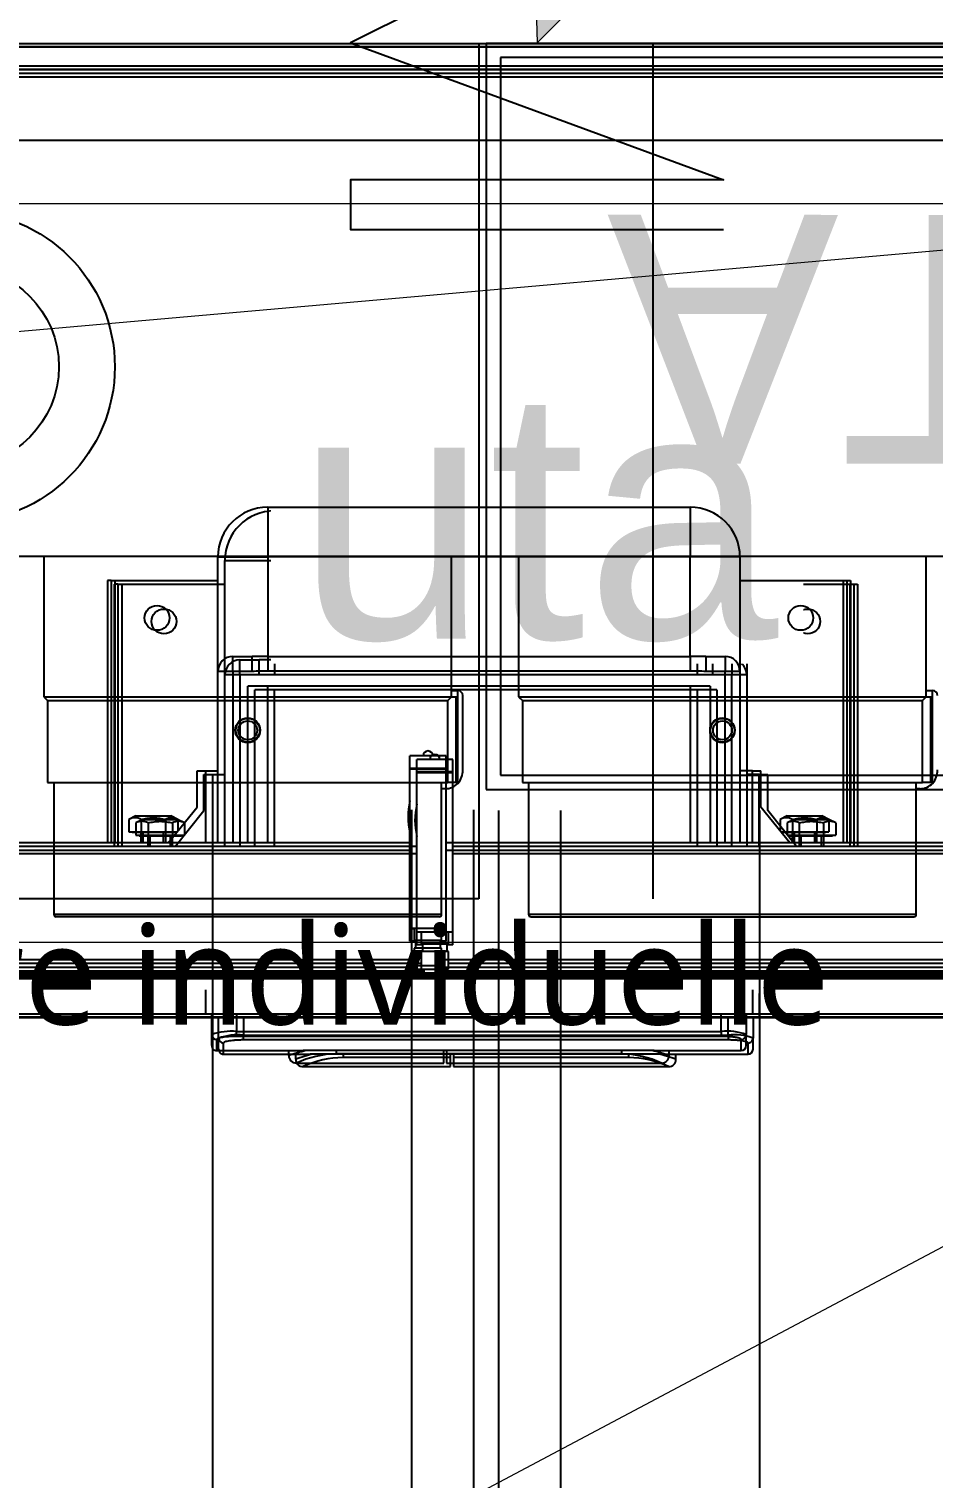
# Model space of a CAD drawing. Header units: millimetres. Extents: x 522027 to 600964, y -380282 to -298602.
# Drawn here: x 573773 to 574137, y -345116 to -344533 of the extents above; entities that cross this region are included whole.
import ezdxf

# ---------------------------------------------------------------- set-up
doc = ezdxf.new("R2010")
doc.units = ezdxf.units.MM
for name, color, linetype in [('3-BAT C-Niveau -2', 7, 'Continuous'), ('prlm-CHAUFF', 4, 'Continuous'), ('prlm-MOD', 64, 'Continuous')]:
    doc.layers.add(name, color=color, linetype=linetype)
doc.layers.add('faux plafond', color=9, linetype='Continuous', lineweight=15)
doc.layers.add('prlm-ELEC-CFO', color=1, linetype='Continuous', lineweight=25)
doc.styles.add('Arial', font='arial.ttf')
doc.styles.add('prlm-chauff', font='trebucbi.ttf', dxfattribs={"height": 18})
doc.styles.get("Standard").update_dxf_attribs({"font": 'arial.ttf'})

# ---------------------------------------------------------------- blocks, each defined once
blk = doc.blocks.new('Groupe-15-1')
at = {"color": 7, "linetype": 'Continuous', "lineweight": 5}
blk.add_line((15884.991, -46589.881), (15797.059, -46606.533), dxfattribs=at)
at = {"color": 7, "linetype": 'Continuous', "lineweight": 25}
blk.add_line((15884.991, -46589.881), (15797.059, -46606.533), dxfattribs=at)
at = {"color": 7, "linetype": 'Continuous', "lineweight": 13, "flags": 128}
for points in [[(15807.473, -46634.659), (15803.142, -46611.792), (15881.25, -46597), (15811.496, -46616.67)], [(15804.314, -46644.852), (15803.756, -46641.905), (15891.689, -46625.252), (15892.248, -46628.2)]]:
    blk.add_lwpolyline(points, close=True, dxfattribs=at)
blk = doc.blocks.new('C 90.MTI900_Alu_390')
at = {"layer": 'prlm-MOD', "color": 1, "linetype": 'Continuous'}
for p, q in [((-4.225, 0), (4.225, 0)), ((-4.105, -0.105), (4.105, -0.105)), ((-3.96, -0.09), (3.96, -0.09)), ((-4.1, -0.12), (4.1, -0.12)), ((-0.85, -1.865), (0.85, -1.865)), ((-0.85, -1.865), (-0.85, -2.065)), ((0.85, -1.865), (0.85, -2.065)), ((-1.05, -2.525), (-1.05, -2.065)), ((-1.05, -2.065), (-0.85, -2.065)), ((0.85, -2.065), (-0.85, -2.065)), ((-0.85, -2.065), (-0.85, -2.465)), ((0.85, -2.465), (0.85, -2.065)), ((1.05, -2.065), (0.85, -2.065)), ((1.05, -2.065), (1.05, -2.525)), ((-1.495, -2.16), (-1.495, -3.215)), ((-1.48, -2.16), (-1.495, -2.16)), ((-1.48, -2.16), (-1.48, -3.215)), ((-1.48, -2.16), (-1.465, -2.16)), ((-1.465, -2.16), (-1.05, -2.16)), ((-1.465, -2.16), (-1.465, -3.215)), ((1.05, -2.16), (1.465, -2.16)), ((1.465, -2.16), (1.48, -2.16)), ((1.465, -2.16), (1.465, -3.215)), ((1.48, -2.16), (1.48, -3.215)), ((1.48, -2.16), (1.495, -2.16)), ((1.495, -2.16), (1.495, -3.215)), ((-0.99, -2.465), (-0.9124, -2.465)), ((-0.99, -2.525), (-0.99, -2.465)), ((-0.85, -2.465), (-0.9124, -2.465)), ((-0.9124, -2.525), (-0.9124, -2.465)), ((-0.85, -2.465), (0.85, -2.465)), ((-0.85, -2.465), (-0.85, -2.5242)), ((0.9124, -2.465), (0.85, -2.465)), ((0.85, -2.465), (0.85, -2.5242)), ((0.9124, -2.465), (0.99, -2.465)), ((0.9124, -2.465), (0.9124, -2.525)), ((0.99, -2.465), (0.99, -2.525)), ((-1.05, -3.215), (-1.05, -2.525)), ((-0.99, -2.525), (-1.05, -2.525)), ((-0.99, -2.525), (-0.99, -3.215)), ((-0.9124, -2.525), (-0.99, -2.525)), ((0.85, -2.5242), (-0.85, -2.5242)), ((0.99, -2.525), (0.9124, -2.525)), ((0.99, -3.215), (0.99, -2.525)), ((1.05, -2.525), (0.99, -2.525)), ((1.05, -2.525), (1.05, -3.215)), ((0.93, -2.585), (-0.93, -2.585)), ((-0.93, -3.215), (-0.93, -2.585)), ((-0.85, -3.215), (-0.85, -2.585)), ((0.85, -2.585), (0.85, -3.215)), ((0.93, -2.585), (0.93, -3.215)), ((-0.2775, -2.915), (-0.2775, -2.865)), ((-0.1325, -2.865), (-0.2775, -2.865)), ((-0.1325, -2.915), (-0.2775, -2.915)), ((-0.2775, -2.9175), (-0.2775, -2.915)), ((-0.1325, -2.915), (-0.1325, -2.865)), ((-0.1325, -2.9175), (-0.1325, -2.915)), ((-1.1342, -2.925), (-1.1, -2.925)), ((-1.1342, -3.0705), (-1.1342, -2.925)), ((-1.1, -2.925), (-1.1, -3.215)), ((-1.1, -2.925), (-1.05, -2.925)), ((-0.2775, -2.9175), (-0.1325, -2.9175)), ((-0.2775, -3.5575), (-0.2775, -2.9175)), ((-0.1325, -3.5575), (-0.1325, -2.9175)), ((1.1, -2.925), (1.05, -2.925)), ((1.1, -3.215), (1.1, -2.925)), ((1.1, -2.925), (1.1342, -2.925)), ((1.1342, -3.0705), (1.1342, -2.925)), ((-1.2504, -3.215), (-1.1342, -3.0705)), ((1.2504, -3.215), (1.1342, -3.0705)), ((-1.38, -3.106), (-1.4081, -3.1204)), ((-1.4081, -3.1204), (-1.4081, -3.17)), ((-1.38, -3.106), (-1.24, -3.106)), ((-1.3591, -3.1204), (-1.3591, -3.17)), ((-1.2609, -3.1204), (-1.2609, -3.17)), ((-1.2119, -3.1204), (-1.24, -3.106)), ((-1.2119, -3.1204), (-1.2119, -3.1671)), ((1.24, -3.106), (1.2119, -3.1204)), ((1.2119, -3.1204), (1.2119, -3.1671)), ((1.24, -3.106), (1.38, -3.106)), ((1.2609, -3.1204), (1.2609, -3.17)), ((1.3591, -3.1204), (1.3591, -3.17)), ((1.4081, -3.1204), (1.38, -3.106)), ((1.4081, -3.1204), (1.4081, -3.17)), ((-1.4081, -3.17), (-1.3836, -3.17)), ((-1.395, -3.17), (-1.395, -3.172)), ((-1.395, -3.172), (-1.225, -3.172)), ((-1.3836, -3.17), (-1.3591, -3.17)), ((-1.36, -3.172), (-1.36, -3.215)), ((-1.3591, -3.17), (-1.31, -3.17)), ((-1.3508, -3.215), (-1.3508, -3.172)), ((-1.31, -3.17), (-1.2609, -3.17)), ((-1.2692, -3.215), (-1.2692, -3.172)), ((-1.2609, -3.17), (-1.2364, -3.17)), ((-1.26, -3.215), (-1.26, -3.172)), ((-1.2364, -3.17), (-1.2142, -3.17)), ((-1.225, -3.172), (-1.225, -3.17)), ((1.2142, -3.17), (1.2364, -3.17)), ((1.225, -3.17), (1.225, -3.172)), ((1.225, -3.172), (1.395, -3.172)), ((1.2364, -3.17), (1.2609, -3.17)), ((1.26, -3.172), (1.26, -3.215)), ((1.2609, -3.17), (1.31, -3.17)), ((1.2692, -3.215), (1.2692, -3.172)), ((1.31, -3.17), (1.3591, -3.17)), ((1.3508, -3.215), (1.3508, -3.172)), ((1.3591, -3.17), (1.3836, -3.17)), ((1.36, -3.215), (1.36, -3.172)), ((1.3836, -3.17), (1.4081, -3.17)), ((1.395, -3.172), (1.395, -3.17)), ((-0.2775, -3.215), (-4.0287, -3.215)), ((-0.2775, -3.245), (-4.0274, -3.245)), ((4.0287, -3.215), (-0.1325, -3.215)), ((4.0274, -3.245), (-0.1325, -3.245)), ((-0.2775, -3.5575), (-0.1325, -3.5575)), ((-0.2775, -3.56), (-0.2775, -3.5575)), ((-0.2775, -3.61), (-0.2775, -3.56)), ((-0.26, -3.56), (-0.2775, -3.56)), ((-0.255, -3.61), (-0.2775, -3.61)), ((-0.26, -3.5575), (-0.26, -3.6075)), ((-0.15, -3.6075), (-0.26, -3.6075)), ((-0.255, -3.6075), (-0.255, -3.6375)), ((-0.155, -3.6375), (-0.155, -3.6075)), ((-0.1325, -3.61), (-0.155, -3.61)), ((-0.15, -3.6075), (-0.15, -3.5575)), ((-0.1325, -3.56), (-0.15, -3.56)), ((-0.1325, -3.56), (-0.1325, -3.5575)), ((-0.1325, -3.61), (-0.1325, -3.56)), ((-0.15, -3.6375), (-0.26, -3.6375)), ((-0.26, -3.6375), (-0.26, -3.7075)), ((-0.15, -3.7075), (-0.15, -3.6375)), ((-0.26, -3.685), (-3.6034, -3.685)), ((-3.5974, -3.715), (-0.25, -3.715)), ((-0.26, -3.7075), (-0.15, -3.7075)), ((-0.25, -3.7075), (-0.25, -3.7225)), ((-0.25, -3.7225), (-0.16, -3.7225)), ((-0.16, -3.7225), (-0.16, -3.7075)), ((-0.16, -3.715), (3.5984, -3.715)), ((3.6044, -3.685), (-0.15, -3.685)), ((-4.375, -3.737), (4.375, -3.737)), ((4.375, -3.747), (-4.375, -3.747)), ((-3.175, -3.735), (-0.2433, -3.735)), ((-0.1667, -3.735), (3.175, -3.735)), ((-4.375, -3.902), (4.375, -3.902)), ((-1.075, -3.9853), (-1.075, -3.902)), ((-0.975, -3.902), (-0.975, -3.973)), ((0.975, -3.973), (0.975, -3.902)), ((1.075, -3.902), (1.075, -3.9853)), ((-1.075, -4.03), (-1.075, -3.9853)), ((-1.055, -4.05), (-1.055, -4.0051)), ((-0.975, -3.973), (0.975, -3.973)), ((-0.975, -3.9928), (-0.975, -3.973)), ((0.975, -3.9928), (-0.975, -3.9928)), ((0.975, -3.973), (0.975, -3.9928)), ((1.055, -4.05), (1.055, -4.0051)), ((1.075, -4.03), (1.075, -3.9853)), ((-1.055, -4.05), (-0.706, -4.05)), ((-0.765, -4.07), (-0.765, -4.05)), ((0.576, -4.0497), (-0.576, -4.0497)), ((-0.574, -4.0497), (-0.574, -4.0634)), ((-0.1416, -4.0634), (-0.574, -4.0634)), ((-0.1416, -4.0634), (-0.1416, -4.0497)), ((-0.1416, -4.1), (-0.1416, -4.0634)), ((-0.1307, -4.0497), (-0.1307, -4.0634)), ((0.574, -4.0634), (-0.1307, -4.0634)), ((-0.1307, -4.0634), (-0.1307, -4.1)), ((0.574, -4.0497), (0.574, -4.0634)), ((0.7037, -4.05), (1.055, -4.05)), ((0.765, -4.07), (0.765, -4.05)), ((-0.735, -4.1), (-0.735, -4.1)), ((-0.735, -4.1), (-0.1416, -4.1)), ((-0.1307, -4.1), (0.735, -4.1)), ((0.735, -4.1), (0.735, -4.1))]:
    blk.add_line(p, q, dxfattribs=at)
at = {"layer": 'prlm-MOD', "color": 1, "ltscale": 50}
for points in [[(-1.1, -3.8058), (-1.1, -3.902)], [(1.1, -3.8058), (1.1, -3.902)]]:
    blk.add_lwpolyline(points, dxfattribs=at)
at = {"layer": 'prlm-MOD', "color": 1, "linetype": 'Continuous'}
for centre in [(-1.295, -2.31), (1.295, -2.31)]:
    blk.add_circle(centre, 0.05, dxfattribs=at)
for centre, radius, start, end in [((-0.85, -2.065), 0.2, 90, 180), ((0.85, -2.065), 0.2, 0, 90), ((-0.99, -2.525), 0.06, 90, 180), ((0.99, -2.525), 0.06, 0, 90), ((-0.205, -2.865), 0.02, 0, 180), ((0, -3.11), 0.285, 166.82645, 193.17355), ((-1.3836, -3.1624), 0.0487, 59.74223, 120.25777), ((-1.2364, -3.1624), 0.0487, 59.74223, 120.25777), ((1.2364, -3.1624), 0.0487, 59.74223, 120.25777), ((1.3836, -3.1624), 0.0487, 59.74223, 120.25777), ((-0.235, -3.7225), 0.015, 180, 255.16489), ((-0.175, -3.7225), 0.015, 284.83511, 0), ((-0.9965, -4.212), 0.2399, 84.86995, 109.10907), ((0.9987, -4.1937), 0.2219, 69.89148, 96.1295), ((-1.055, -4.03), 0.02, 180, 270), ((-0.5689, -4.6164), 0.5805, 102.58374, 109.74123), ((-0.735, -4.07), 0.03, 180, 270), ((-0.5689, -4.4578), 0.3944, 90.7355, 114.8981), ((0.5685, -4.4598), 0.3964, 65.16337, 89.20304), ((0.5693, -4.6145), 0.5786, 70.22595, 77.40425), ((0.735, -4.07), 0.03, 270, 0), ((1.055, -4.03), 0.02, 270, 0)]:
    blk.add_arc(centre, radius, start, end, dxfattribs=at)
for centre, major_axis, start_param, end_param in [((-1.055, -3.9853), (0.02, 0), 3.141593, 4.712389), ((1.055, -3.9853), (-0.02, 0), 1.570796, 3.141593)]:
    blk.add_ellipse(centre, major_axis=major_axis, ratio=0.989815, start_param=start_param, end_param=end_param, dxfattribs=at)
for points, knots in [([(-0.85, -2.5242), (-0.8604, -2.5242), (-0.8708, -2.5243), (-0.8916, -2.5247), (-0.902, -2.525), (-0.9124, -2.525)], [0, 0, 0, 0, 0.5, 0.5, 1, 1, 1, 1]), ([(0.9124, -2.525), (0.902, -2.525), (0.8916, -2.5247), (0.8708, -2.5243), (0.8604, -2.5242), (0.85, -2.5242)], [0, 0, 0, 0, 0.5, 0.5, 1, 1, 1, 1]), ([(-1.3591, -3.1204), (-1.3511, -3.1183), (-1.343, -3.1166), (-1.3306, -3.1149), (-1.3265, -3.1144), (-1.3182, -3.1138), (-1.3141, -3.1137), (-1.3017, -3.1137), (-1.2935, -3.1143), (-1.2772, -3.1166), (-1.269, -3.1183), (-1.2609, -3.1204)], [0, 0, 0, 0, 0.25, 0.25, 0.375, 0.375, 0.5, 0.5, 0.75, 0.75, 1, 1, 1, 1]), ([(1.2609, -3.1204), (1.269, -3.1183), (1.2772, -3.1166), (1.2935, -3.1143), (1.3017, -3.1137), (1.3141, -3.1137), (1.3182, -3.1138), (1.3265, -3.1144), (1.3306, -3.1149), (1.343, -3.1166), (1.3511, -3.1183), (1.3591, -3.1204)], [0, 0, 0, 0, 0.25, 0.25, 0.5, 0.5, 0.625, 0.625, 0.75, 0.75, 1, 1, 1, 1]), ([(-0.975, -3.9928), (-0.9803, -3.9928), (-0.9856, -3.9929), (-0.996, -3.9932), (-1.0011, -3.9934), (-1.0083, -3.9939), (-1.0107, -3.9941), (-1.0153, -3.9945), (-1.0176, -3.9947), (-1.0241, -3.9955), (-1.0281, -3.996), (-1.0355, -3.9972), (-1.0388, -3.9978), (-1.0446, -3.9991), (-1.047, -3.9998), (-1.05, -4.0009), (-1.0509, -4.0013), (-1.0524, -4.0021), (-1.053, -4.0024), (-1.0545, -4.0036), (-1.055, -4.0043), (-1.055, -4.0051)], [0, 0, 0, 0, 0.125, 0.125, 0.25, 0.25, 0.3125, 0.3125, 0.375, 0.375, 0.5, 0.5, 0.625, 0.625, 0.75, 0.75, 0.8125, 0.8125, 0.875, 0.875, 1, 1, 1, 1]), ([(1.055, -4.0051), (1.055, -4.0043), (1.0545, -4.0036), (1.053, -4.0024), (1.0523, -4.002), (1.0508, -4.0013), (1.0491, -4.0006), (1.0469, -3.9998), (1.0444, -3.9991), (1.0431, -3.9988), (1.0387, -3.9978), (1.0354, -3.9971), (1.0299, -3.9963), (1.028, -3.996), (1.0239, -3.9955), (1.0218, -3.9952), (1.0153, -3.9945), (1.0107, -3.9941), (1.0034, -3.9936), (1.0009, -3.9935), (0.9958, -3.9932), (0.9933, -3.9931), (0.9856, -3.9929), (0.9803, -3.9928), (0.975, -3.9928)], [0, 0, 0, 0, 0.125, 0.125, 0.1875, 0.1875, 0.25, 0.3125, 0.3125, 0.375, 0.375, 0.5, 0.5, 0.5625, 0.5625, 0.625, 0.625, 0.75, 0.75, 0.8125, 0.8125, 0.875, 0.875, 1, 1, 1, 1]), ([(-0.576, -4.0497), (-0.5891, -4.0497), (-0.6021, -4.0497), (-0.6211, -4.0498), (-0.6274, -4.0498), (-0.6399, -4.0498), (-0.6461, -4.0498), (-0.6642, -4.0499), (-0.6756, -4.0499), (-0.6918, -4.05), (-0.6971, -4.05), (-0.7038, -4.05), (-0.7053, -4.05), (-0.7068, -4.05)], [0, 0, 0, 0, 0.125, 0.125, 0.1875, 0.1875, 0.25, 0.25, 0.375, 0.375, 0.4375, 0.4375, 0.4568651, 0.4568651, 0.4568651, 0.4568651]), ([(0.7055, -4.05), (0.6995, -4.05), (0.6933, -4.05), (0.6813, -4.05), (0.6756, -4.0499), (0.6642, -4.0499), (0.6524, -4.0499), (0.6402, -4.0498), (0.6278, -4.0498), (0.6214, -4.0498), (0.6021, -4.0497), (0.5891, -4.0497), (0.576, -4.0497)], [0.5494968, 0.5494968, 0.5494968, 0.5494968, 0.625, 0.625, 0.6875, 0.6875, 0.75, 0.8125, 0.8125, 0.875, 0.875, 1, 1, 1, 1])]:
    blk.add_open_spline(points, degree=3, knots=knots, dxfattribs=at)
blk = doc.blocks.new('xi.VCO')
at = {"layer": 'prlm-ELEC-CFO', "lineweight": 5}
blk.add_hatch(color=0, dxfattribs=at).paths.add_polyline_path([(-3, 6), (-0.103, 3.699), (0, 0), (7.5, 7.5)])
at = {"layer": 'prlm-ELEC-CFO', "color": 0, "lineweight": 5, "flags": 128}
blk.add_lwpolyline([(-3, 6), (-0.103, 3.699), (0, 0), (7.5, 7.5)], close=True, dxfattribs=at)
at = {"layer": 'prlm-ELEC-CFO', "color": 0}
blk.add_lwpolyline([(0.955, 4.227), (-7.5, 0), (7.5, -5.5), (-7.5, -5.5), (-7.5, -7.5), (7.5, -7.5)], dxfattribs=at)

msp = doc.modelspace()

# ---------------------------------------------------------------- hatches: boundary and pattern name
at = {"layer": 'faux plafond'}
h = msp.add_hatch(dxfattribs=at)
h.set_pattern_fill('BA 13', color=256, scale=10, angle=-10.7236, style=0, pattern_type=2)
h.set_pattern_definition([(207.93621, (505019.33, 142779.7), (-142.2261, 319.79952), [])])
h.paths.add_polyline_path([(573027.28, -346438.3), (573038.88, -344930.14), (574454.64, -344930.21), (574454.68, -344230.18), (575154.67, -344230.12), (575154.67, -344889.76), (575204.67, -344889.76), (575204.67, -344230.08), (576717.74, -344230.7), (576717.74, -344282.19), (576767.74, -344282.19), (576767.74, -344229.22), (578086.74, -344228.73), (578086.74, -345629.18), (576767.74, -345629.1), (576767.74, -345232.18), (576717.74, -345232.18), (576717.74, -345679.04), (578958.74, -345679.18), (578958.74, -346578.59), (578908.74, -346578.59), (578908.74, -347249.01), (577369.18, -347248.62), (577369.18, -346578.81), (576359.19, -346579.1), (576359.19, -347187.16), (575202.72, -347187.19), (575203.74, -346435.49), (574762.28, -346435.77), (574750.62, -346438.3)])

# ---------------------------------------------------------------- linework, layer by layer
msp.add_line((574454.67, -344540.17), (573509.74, -344540.17))
msp.add_line((574454.67, -344540.17), (573509.74, -344540.17))
at = {"layer": '3-BAT C-Niveau -2', "ltscale": 50.8, "flags": 128}
msp.add_lwpolyline([(577369.18, -346578.81), (576359.19, -346579.1), (576359.19, -347187.16), (575202.72, -347187.19), (575203.74, -346435.49), (574762.28, -346435.77), (574750.62, -346438.3), (573027.28, -346438.3), (573038.88, -344930.14), (574454.64, -344930.21), (574454.68, -344230.18), (575154.67, -344230.12), (575154.67, -344889.76), (575204.67, -344889.76), (575204.67, -344230.08), (576717.74, -344230.7), (576717.74, -344282.19), (576767.74, -344282.19), (576767.74, -344229.22), (578086.74, -344228.73)], dxfattribs=at)
at = {"layer": 'prlm-CHAUFF'}
for p, q in [((573536.17, -344538.75), (573954.17, -344538.74)), ((573847.14, -345747.6), (573847.14, -344846.9)), ((573927.14, -345688.05), (573927.14, -344846.9)), ((573952.14, -345669.45), (573952.14, -344846.9)), ((573962.14, -345497.12), (573962.14, -344847.13)), ((573987.14, -345478.52), (573987.14, -344847.13)), ((574067.14, -345419), (574067.14, -344847.13)), ((573954.17, -344882.74), (573536.17, -344882.75))]:
    msp.add_line(p, q, dxfattribs=at)
at = {"layer": 'prlm-CHAUFF', "ltscale": 50}
for p, q in [((574347.14, -344538.75), (573957.14, -344538.74)), ((574341.43, -344544.46), (573962.85, -344544.45)), ((574362.14, -344577.75), (573552.14, -344577.73)), ((573779.14, -344744.94), (573779.14, -344801.44)), ((574134.14, -344801.44), (574134.14, -344744.94)), ((573943.14, -344798.94), (573945.64, -344798.94)), ((573945.7, -344835.94), (573945.7, -344798.94)), ((574134.14, -344798.94), (574136.64, -344798.94)), ((574136.7, -344835.94), (574136.7, -344798.94)), ((573779.14, -344801.44), (573943.14, -344801.44)), ((573779.14, -344801.44), (573780.64, -344802.94)), ((573780.64, -344802.94), (573941.64, -344802.94)), ((573780.64, -344802.94), (573780.64, -344835.94)), ((573941.64, -344802.94), (573943.14, -344801.44)), ((573941.64, -344835.94), (573941.64, -344802.94)), ((573943.14, -344801.44), (573944.94, -344801.44)), ((573944.94, -344835.94), (573944.94, -344801.44)), ((573944.94, -344801.44), (573945.14, -344801.44)), ((573945.14, -344835.94), (573945.14, -344801.44)), ((573947.64, -344830.9), (573947.64, -344800.94)), ((573970.14, -344801.44), (574134.14, -344801.44)), ((573970.14, -344801.44), (573971.64, -344802.94)), ((573971.64, -344802.94), (574132.64, -344802.94)), ((573971.64, -344802.94), (573971.64, -344835.94)), ((574132.64, -344802.94), (574134.14, -344801.44)), ((574132.64, -344835.94), (574132.64, -344802.94)), ((574134.14, -344801.44), (574135.94, -344801.44)), ((574135.94, -344835.94), (574135.94, -344801.44)), ((574135.94, -344801.44), (574136.14, -344801.44)), ((574136.14, -344835.94), (574136.14, -344801.44)), ((573944.94, -344810.67), (573945.14, -344810.67)), ((574135.94, -344810.67), (574136.14, -344810.67)), ((573945.14, -344811.67), (573944.94, -344811.67)), ((573944.94, -344812.17), (573945.14, -344812.17)), ((573945.14, -344815.67), (573944.94, -344815.67)), ((574136.14, -344811.67), (574135.94, -344811.67)), ((574135.94, -344812.17), (574136.14, -344812.17)), ((574136.14, -344815.67), (574135.94, -344815.67)), ((573944.94, -344819.44), (573945.14, -344819.44)), ((574135.94, -344819.44), (574136.14, -344819.44)), ((573945.14, -344822.94), (573944.94, -344822.94)), ((574136.14, -344822.94), (574135.94, -344822.94)), ((573962.85, -344833.03), (574341.43, -344833.03)), ((573780.64, -344835.94), (573941.64, -344835.94)), ((573783.14, -344835.94), (573783.14, -344888.94)), ((573939.14, -344888.94), (573939.14, -344835.94)), ((573940.64, -344838.44), (573939.14, -344838.44)), ((573945.7, -344835.94), (573941.64, -344835.94)), ((573957.14, -344838.74), (574347.14, -344838.75)), ((573971.64, -344835.94), (574132.64, -344835.94)), ((573974.14, -344835.94), (573974.14, -344888.94)), ((574130.14, -344888.94), (574130.14, -344835.94)), ((574131.64, -344838.44), (574130.14, -344838.44)), ((574136.7, -344835.94), (574132.64, -344835.94)), ((573939.14, -344888.94), (573783.14, -344888.94)), ((573938.14, -344889.94), (573784.14, -344889.94)), ((574130.14, -344888.94), (573974.14, -344888.94)), ((573975.14, -344889.94), (574129.14, -344889.94))]:
    msp.add_line(p, q, dxfattribs=at)
at = {"layer": 'prlm-CHAUFF'}
for radius in [62.5, 40]:
    msp.add_circle((573745.17, -344668.74), radius, dxfattribs=at)
at = {"layer": 'prlm-CHAUFF', "ltscale": 50}
for centre, radius in [((573861.14, -344814.94), 5), ((573861.14, -344814.94), 4.8), ((574052.14, -344814.94), 5), ((574052.14, -344814.94), 4.8), ((573861.14, -344814.94), 3.8), ((574052.14, -344814.94), 3.8)]:
    msp.add_circle(centre, radius, dxfattribs=at)
for centre, radius, start, end in [((573945.64, -344800.94), 2, 88.32314, 89.99923), ((573945.64, -344800.94), 2, 359.99923, 88.32314), ((574136.64, -344800.94), 2, 88.32314, 89.99923), ((574136.64, -344800.94), 2, 359.99923, 88.32314), ((573939.88, -344831.14), 7.76, 318.52402, 1.76675), ((574130.88, -344831.14), 7.76, 318.52402, 1.76675), ((573940.64, -344831.44), 7, 269.99923, 316.27232), ((574131.64, -344831.44), 7, 269.99923, 316.27232), ((573784.14, -344888.94), 1, 179.99923, 269.99923), ((573938.14, -344888.94), 1, 269.99923, 359.99923), ((573975.14, -344888.94), 1, 179.99923, 269.99923), ((574129.14, -344888.94), 1, 269.99923, 359.99923)]:
    msp.add_arc(centre, radius, start, end, dxfattribs=at)
for centre, major_axis, ratio, start_param, end_param in [((573932.64, -344824.77), (12.5, 0), 0.146694, 0, 0.179125), ((573940.64, -344824.77), (4.5, 0), 0.974723, 5.983927, 6.283185), ((573940.64, -344828.33), (4.5, 0), 0.974723, 5.983927, 6.283185), ((574123.64, -344824.78), (12.5, 0), 0.146694, 0, 0.179125), ((574131.64, -344824.78), (4.5, 0), 0.974723, 5.983927, 6.283185), ((574131.64, -344828.33), (4.5, 0), 0.974723, 5.983927, 6.283185)]:
    msp.add_ellipse(centre, major_axis=major_axis, ratio=ratio, start_param=start_param, end_param=end_param, dxfattribs=at)
for points in [[(573944.96, -344832.65), (573944.99, -344832.52), (573945.03, -344832.4), (573945.11, -344831.98), (573945.14, -344831.68), (573945.14, -344831.39)], [(574135.96, -344832.66), (574135.99, -344832.53), (574136.03, -344832.4), (574136.11, -344831.98), (574136.14, -344831.69), (574136.14, -344831.39)]]:
    msp.add_open_spline(points, degree=3, knots=[0.8185803, 0.8185803, 0.8185803, 0.8185803, 0.875, 0.875, 1, 1, 1, 1], dxfattribs=at)
at = {"layer": 'prlm-ELEC-CFO'}
msp.add_spline([(574984.19, -344797.84), (574883.44, -345394.62), (574915.77, -345893.6), (573171.39, -345848.9)], degree=3, dxfattribs=at)
at = {"layer": 'prlm-MOD'}
for p, q in [((573531.67, -344538.74), (574376.67, -344538.75)), ((573558.17, -344547.74), (574350.17, -344547.75)), ((573543.67, -344549.24), (574364.67, -344549.25)), ((573544.17, -344550.74), (574364.17, -344550.75)), ((573849.17, -344791.24), (573849.17, -344745.24)), ((573804.67, -344754.74), (573804.67, -344860.24)), ((573806.17, -344754.74), (573804.67, -344754.74)), ((573806.17, -344754.74), (573806.17, -344860.24)), ((573806.17, -344754.74), (573807.67, -344754.74)), ((573807.67, -344754.74), (573849.17, -344754.74)), ((573807.67, -344754.74), (573807.67, -344860.24)), ((574100.67, -344754.74), (574102.17, -344754.74)), ((574100.67, -344754.74), (574100.67, -344860.24)), ((574102.17, -344754.74), (574102.17, -344860.24)), ((574102.17, -344754.74), (574103.67, -344754.74)), ((574103.67, -344754.74), (574103.67, -344860.24)), ((573855.17, -344785.24), (573862.93, -344785.24)), ((573855.17, -344791.24), (573855.17, -344785.24)), ((573862.93, -344791.24), (573862.93, -344785.24)), ((573849.17, -344860.24), (573849.17, -344791.24)), ((573855.17, -344791.24), (573849.17, -344791.24)), ((573855.17, -344791.24), (573855.17, -344860.24)), ((573862.93, -344791.24), (573855.17, -344791.24)), ((574039.17, -344791.16), (573869.17, -344791.16)), ((574053.17, -344791.24), (574045.42, -344791.24)), ((574053.17, -344860.24), (574053.17, -344791.24)), ((574059.17, -344791.24), (574053.17, -344791.24)), ((574059.17, -344791.24), (574059.17, -344860.24)), ((574047.17, -344797.24), (573861.17, -344797.24)), ((573861.17, -344860.24), (573861.17, -344797.24)), ((573869.17, -344860.24), (573869.17, -344797.24)), ((574039.17, -344797.24), (574039.17, -344860.24)), ((574047.17, -344797.24), (574047.17, -344860.24)), ((573926.42, -344830.24), (573926.42, -344825.24)), ((573940.92, -344825.24), (573926.42, -344825.24)), ((573940.92, -344830.24), (573940.92, -344825.24)), ((573840.75, -344831.24), (573844.17, -344831.24)), ((573840.75, -344845.8), (573840.75, -344831.24)), ((573844.17, -344831.24), (573844.17, -344860.24)), ((573844.17, -344831.24), (573849.17, -344831.24)), ((573940.92, -344830.24), (573926.42, -344830.24)), ((573926.42, -344830.49), (573926.42, -344830.24)), ((573926.42, -344830.49), (573940.92, -344830.49)), ((573926.42, -344894.49), (573926.42, -344830.49)), ((573940.92, -344830.49), (573940.92, -344830.24)), ((573940.92, -344894.49), (573940.92, -344830.49)), ((574064.17, -344831.24), (574059.17, -344831.24)), ((574064.17, -344860.24), (574064.17, -344831.24)), ((574064.17, -344831.24), (574067.59, -344831.24)), ((574067.59, -344845.8), (574067.59, -344831.24)), ((573829.13, -344860.24), (573840.75, -344845.8)), ((574079.21, -344860.24), (574067.59, -344845.8)), ((573816.17, -344849.34), (573813.36, -344850.78)), ((573813.36, -344850.78), (573813.36, -344855.74)), ((573816.17, -344849.34), (573830.17, -344849.34)), ((573818.26, -344850.78), (573818.26, -344855.74)), ((573828.08, -344850.78), (573828.08, -344855.74)), ((573832.99, -344850.78), (573830.17, -344849.34)), ((573832.99, -344850.78), (573832.99, -344855.45)), ((574078.17, -344849.34), (574075.36, -344850.78)), ((574075.36, -344850.78), (574075.36, -344855.45)), ((574078.17, -344849.34), (574092.17, -344849.34)), ((574080.26, -344850.78), (574080.26, -344855.74)), ((574090.08, -344850.78), (574090.08, -344855.74)), ((574094.99, -344850.78), (574092.17, -344849.34)), ((574094.99, -344850.78), (574094.99, -344855.74)), ((573813.36, -344855.74), (573815.81, -344855.74)), ((573814.67, -344855.74), (573814.67, -344855.94)), ((573814.67, -344855.94), (573831.67, -344855.94)), ((573815.81, -344855.74), (573818.26, -344855.74)), ((573818.17, -344855.94), (573818.17, -344860.24)), ((573818.26, -344855.74), (573823.17, -344855.74)), ((573819.09, -344860.24), (573819.09, -344855.94)), ((573823.17, -344855.74), (573828.08, -344855.74)), ((573827.25, -344860.24), (573827.25, -344855.94)), ((573828.08, -344855.74), (573830.53, -344855.74)), ((573828.17, -344860.24), (573828.17, -344855.94)), ((573830.53, -344855.74), (573832.75, -344855.74)), ((573831.67, -344855.94), (573831.67, -344855.74)), ((574075.59, -344855.74), (574077.81, -344855.74)), ((574076.67, -344855.74), (574076.67, -344855.94)), ((574076.67, -344855.94), (574093.67, -344855.94)), ((574077.81, -344855.74), (574080.26, -344855.74)), ((574080.17, -344855.94), (574080.17, -344860.24)), ((574080.26, -344855.74), (574085.17, -344855.74)), ((574081.09, -344860.24), (574081.09, -344855.94)), ((574085.17, -344855.74), (574090.08, -344855.74)), ((574089.25, -344860.24), (574089.25, -344855.94)), ((574090.08, -344855.74), (574092.53, -344855.74)), ((574090.17, -344860.24), (574090.17, -344855.94)), ((574092.53, -344855.74), (574094.99, -344855.74)), ((574093.67, -344855.94), (574093.67, -344855.74)), ((573926.42, -344860.24), (573551.3, -344860.24)), ((573926.42, -344863.24), (573551.43, -344863.24)), ((574357.04, -344860.25), (573940.92, -344860.24)), ((574356.91, -344863.25), (573940.92, -344863.24)), ((573926.42, -344894.49), (573940.92, -344894.49)), ((573926.42, -344894.74), (573926.42, -344894.49)), ((573926.42, -344899.74), (573926.42, -344894.74)), ((573928.17, -344894.74), (573926.42, -344894.74)), ((573928.17, -344894.49), (573928.17, -344899.49)), ((573939.17, -344899.49), (573939.17, -344894.49)), ((573940.92, -344894.74), (573939.17, -344894.74)), ((573940.92, -344894.74), (573940.92, -344894.49)), ((573940.92, -344899.74), (573940.92, -344894.74)), ((573928.67, -344899.74), (573926.42, -344899.74)), ((573939.17, -344899.49), (573928.17, -344899.49)), ((573939.17, -344902.49), (573928.17, -344902.49)), ((573928.17, -344902.49), (573928.17, -344909.49)), ((573928.67, -344899.49), (573928.67, -344902.49)), ((573938.67, -344902.49), (573938.67, -344899.49)), ((573940.92, -344899.74), (573938.67, -344899.74)), ((573939.17, -344909.49), (573939.17, -344902.49)), ((573928.17, -344907.24), (573593.83, -344907.24)), ((573928.17, -344909.49), (573939.17, -344909.49)), ((573929.17, -344909.49), (573929.17, -344910.99)), ((573938.17, -344910.99), (573938.17, -344909.49)), ((574314.61, -344907.24), (573939.17, -344907.24)), ((573516.67, -344912.44), (574391.67, -344912.45)), ((574391.67, -344913.45), (573516.67, -344913.44)), ((573594.43, -344910.24), (573929.17, -344910.24)), ((573636.67, -344912.24), (573929.84, -344912.24)), ((573929.17, -344910.99), (573938.17, -344910.99)), ((573937.5, -344912.24), (574271.67, -344912.24)), ((573938.17, -344910.24), (574314.01, -344910.24)), ((573516.67, -344928.94), (574391.67, -344928.95)), ((573846.67, -344937.27), (573846.67, -344928.94)), ((573856.67, -344928.94), (573856.67, -344936.05)), ((574051.67, -344936.05), (574051.67, -344928.94)), ((574061.67, -344928.94), (574061.67, -344937.27)), ((573846.67, -344941.74), (573846.67, -344937.27)), ((573848.67, -344943.74), (573848.67, -344939.25)), ((573856.67, -344936.05), (574051.67, -344936.05)), ((573856.67, -344938.02), (573856.67, -344936.05)), ((574051.67, -344938.02), (573856.67, -344938.02)), ((574051.67, -344936.05), (574051.67, -344938.02)), ((574059.67, -344943.74), (574059.67, -344939.25)), ((574061.67, -344941.74), (574061.67, -344937.27)), ((573848.67, -344943.74), (573883.57, -344943.74)), ((573877.67, -344945.74), (573877.67, -344943.74)), ((574011.77, -344943.72), (573896.57, -344943.72)), ((573896.77, -344943.72), (573896.77, -344945.08)), ((573940.01, -344945.08), (573896.77, -344945.08)), ((573940.01, -344945.08), (573940.01, -344943.72)), ((573940.01, -344948.74), (573940.01, -344945.08)), ((573941.1, -344943.72), (573941.1, -344945.08)), ((574011.57, -344945.08), (573941.1, -344945.08)), ((573941.1, -344945.08), (573941.1, -344948.74)), ((574011.57, -344943.72), (574011.57, -344945.08)), ((574024.54, -344943.74), (574059.67, -344943.74)), ((574030.67, -344945.74), (574030.67, -344943.74)), ((573880.67, -344948.74), (573880.67, -344948.74)), ((573880.67, -344948.74), (573940.01, -344948.74)), ((573941.1, -344948.74), (574027.67, -344948.74)), ((574027.67, -344948.74), (574027.67, -344948.74))]:
    msp.add_line(p, q, dxfattribs=at)
at = {"layer": 'prlm-MOD', "ltscale": 50}
for p, q in [((573844.17, -344919.32), (573844.17, -344928.94)), ((574064.17, -344919.32), (574064.17, -344928.94))]:
    msp.add_line(p, q, dxfattribs=at)
at = {"layer": 'prlm-MOD'}
msp.add_circle((573824.67, -344769.74), 5, dxfattribs=at)
for centre, radius, start, end in [((573855.17, -344791.24), 6, 89.99988, 179.99988), ((573933.67, -344825.24), 2, 359.99988, 179.99988), ((573954.17, -344849.74), 28.5, 166.82633, 193.17344), ((573815.81, -344854.99), 4.87, 59.74212, 120.25765), ((573830.53, -344854.99), 4.87, 59.74212, 120.25765), ((574077.81, -344854.99), 4.87, 59.74212, 120.25765), ((574092.53, -344854.99), 4.87, 59.74212, 120.25765), ((573930.67, -344910.99), 1.5, 179.99988, 255.16477), ((573936.67, -344910.99), 1.5, 284.835, 359.99988), ((573854.53, -344959.94), 23.99, 84.86983, 109.10895), ((574054.04, -344958.11), 22.19, 69.89137, 96.12939), ((573848.67, -344941.74), 2, 179.99988, 269.99988), ((573897.28, -345000.39), 58.05, 102.58363, 109.74112), ((573897.28, -344984.52), 39.44, 90.73538, 114.89798), ((574011.02, -344984.72), 39.64, 65.16325, 89.20293), ((574011.1, -345000.19), 57.86, 70.22583, 77.40413), ((574059.67, -344941.74), 2, 269.99988, 359.99988), ((573880.67, -344945.74), 3, 179.99988, 269.99988), ((574027.67, -344945.74), 3, 269.99988, 359.99988)]:
    msp.add_arc(centre, radius, start, end, dxfattribs=at)
for centre, major_axis, start_param, end_param in [((573848.67, -344937.27), (2, 0), 3.141593, 4.712389), ((574059.67, -344937.27), (-2, 0), 1.570796, 3.141593)]:
    msp.add_ellipse(centre, major_axis=major_axis, ratio=0.989815, start_param=start_param, end_param=end_param, dxfattribs=at)
for points, knots in [([(573869.17, -344791.16), (573868.13, -344791.16), (573867.09, -344791.18), (573865.01, -344791.22), (573863.97, -344791.24), (573862.93, -344791.24)], [0, 0, 0, 0, 0.5, 0.5, 1, 1, 1, 1]), ([(574045.42, -344791.24), (574044.38, -344791.24), (574043.33, -344791.22), (574041.25, -344791.18), (574040.21, -344791.16), (574039.17, -344791.16)], [0, 0, 0, 0, 0.5, 0.5, 1, 1, 1, 1]), ([(573818.26, -344850.78), (573819.06, -344850.58), (573819.87, -344850.41), (573821.11, -344850.23), (573821.52, -344850.19), (573822.35, -344850.12), (573822.76, -344850.11), (573824, -344850.11), (573824.82, -344850.17), (573826.45, -344850.4), (573827.27, -344850.58), (573828.08, -344850.78)], [0, 0, 0, 0, 0.25, 0.25, 0.375, 0.375, 0.5, 0.5, 0.75, 0.75, 1, 1, 1, 1]), ([(574080.26, -344850.78), (574081.07, -344850.58), (574081.89, -344850.41), (574083.52, -344850.17), (574084.34, -344850.11), (574085.58, -344850.11), (574085.99, -344850.13), (574086.82, -344850.19), (574087.23, -344850.23), (574088.47, -344850.41), (574089.28, -344850.58), (574090.08, -344850.78)], [0, 0, 0, 0, 0.25, 0.25, 0.5, 0.5, 0.625, 0.625, 0.75, 0.75, 1, 1, 1, 1]), ([(573856.67, -344938.02), (573856.14, -344938.02), (573855.61, -344938.03), (573854.57, -344938.06), (573854.06, -344938.09), (573853.34, -344938.14), (573853.1, -344938.16), (573852.64, -344938.2), (573852.41, -344938.22), (573851.76, -344938.29), (573851.36, -344938.34), (573850.62, -344938.46), (573850.29, -344938.52), (573849.71, -344938.66), (573849.47, -344938.73), (573849.17, -344938.84), (573849.08, -344938.88), (573848.93, -344938.95), (573848.87, -344938.99), (573848.72, -344939.1), (573848.67, -344939.18), (573848.67, -344939.25)], [0, 0, 0, 0, 0.125, 0.125, 0.25, 0.25, 0.3125, 0.3125, 0.375, 0.375, 0.5, 0.5, 0.625, 0.625, 0.75, 0.75, 0.8125, 0.8125, 0.875, 0.875, 1, 1, 1, 1]), ([(574059.67, -344939.25), (574059.67, -344939.18), (574059.62, -344939.1), (574059.47, -344938.99), (574059.4, -344938.95), (574059.25, -344938.87), (574059.08, -344938.8), (574058.86, -344938.73), (574058.61, -344938.66), (574058.48, -344938.62), (574058.04, -344938.52), (574057.71, -344938.46), (574057.16, -344938.37), (574056.97, -344938.34), (574056.56, -344938.29), (574056.35, -344938.26), (574055.7, -344938.19), (574055.24, -344938.15), (574054.51, -344938.1), (574054.26, -344938.09), (574053.75, -344938.07), (574053.5, -344938.05), (574052.73, -344938.03), (574052.2, -344938.02), (574051.67, -344938.02)], [0, 0, 0, 0, 0.125, 0.125, 0.1875, 0.1875, 0.25, 0.3125, 0.3125, 0.375, 0.375, 0.5, 0.5, 0.5625, 0.5625, 0.625, 0.625, 0.75, 0.75, 0.8125, 0.8125, 0.875, 0.875, 1, 1, 1, 1]), ([(573896.57, -344943.72), (573895.26, -344943.72), (573893.96, -344943.72), (573892.06, -344943.72), (573891.43, -344943.72), (573890.18, -344943.73), (573889.56, -344943.73), (573887.75, -344943.73), (573886.61, -344943.74), (573884.99, -344943.74), (573884.46, -344943.74), (573883.79, -344943.74), (573883.64, -344943.74), (573883.49, -344943.74)], [0, 0, 0, 0, 0.125, 0.125, 0.1875, 0.1875, 0.25, 0.25, 0.375, 0.375, 0.4375, 0.4375, 0.4568651, 0.4568651, 0.4568651, 0.4568651]), ([(574024.72, -344943.74), (574024.12, -344943.74), (574023.5, -344943.74), (574022.3, -344943.74), (574021.74, -344943.74), (574020.59, -344943.73), (574019.42, -344943.73), (574018.19, -344943.73), (574016.95, -344943.72), (574016.31, -344943.72), (574014.38, -344943.72), (574013.08, -344943.72), (574011.77, -344943.72)], [0.5494968, 0.5494968, 0.5494968, 0.5494968, 0.625, 0.625, 0.6875, 0.6875, 0.75, 0.8125, 0.8125, 0.875, 0.875, 1, 1, 1, 1])]:
    msp.add_open_spline(points, degree=3, knots=knots, dxfattribs=at)

# ---------------------------------------------------------------- block references
at = {"xscale": 10, "yscale": 10, "zscale": 10, "rotation": 349.2763985886067}
msp.add_blockref('Groupe-15-1', (505019.33, 142779.7), dxfattribs=at)
at = {"layer": 'prlm-ELEC-CFO', "xscale": 10, "yscale": 10, "zscale": 10}
msp.add_blockref('xi.VCO', (573977.56, -344538.56), dxfattribs=at)
at = {"layer": 'prlm-MOD', "xscale": 99.99999999999966, "yscale": 99.99999999999966, "zscale": 99.99999999999966, "rotation": 359.9998846602419}
msp.add_blockref('C 90.MTI900_Alu_390', (573956.94, -344540.17), dxfattribs=at)

# ---------------------------------------------------------------- texts
at = {"layer": 'prlm-CHAUFF', "style": 'prlm-chauff'}
msp.add_text('Chaudière individuelle', height=40, rotation=360, dxfattribs=at).set_placement((573548.37, -344933.25))

# ---------------------------------------------------------------- next in the draw order: texts
at = {"layer": 'prlm-ELEC-CFO', "insert": (573977.55, -344728.84), "char_height": 100, "attachment_point": 5, "line_spacing_factor": 0.8, "style": 'Arial', "bg_fill": 3, "box_fill_scale": 1.1, "bg_fill_color": 256, "bg_fill_transparency": 0}
msp.add_mtext('uta', dxfattribs=at)

# ---------------------------------------------------------------- next in the draw order: linework, layer by layer
at = {"layer": 'prlm-CHAUFF'}
msp.add_line((573954.17, -344538.74), (573954.17, -344882.74), dxfattribs=at)
at = {"layer": 'prlm-CHAUFF', "ltscale": 50}
for p, q in [((573957.14, -344538.74), (573957.14, -344838.74)), ((573962.85, -344544.45), (573962.85, -344833.03)), ((573552.14, -344744.93), (574362.14, -344744.95)), ((573943.14, -344801.44), (573943.14, -344744.94)), ((573970.14, -344744.94), (573970.14, -344801.44))]:
    msp.add_line(p, q, dxfattribs=at)
at = {"layer": 'prlm-CHAUFF', "ltscale": 30}
msp.add_line((574024.17, -344538.74), (574024.17, -344882.74), dxfattribs=at)
at = {"layer": 'prlm-MOD'}
for p, q in [((573869.17, -344725.24), (574039.17, -344725.24)), ((573869.17, -344725.24), (573869.17, -344745.24)), ((574039.17, -344725.24), (574039.17, -344745.24)), ((573849.17, -344745.24), (573869.17, -344745.24)), ((574039.17, -344745.24), (573869.17, -344745.24)), ((573869.17, -344745.24), (573869.17, -344785.24)), ((574039.17, -344785.24), (574039.17, -344745.24)), ((574059.17, -344745.24), (574039.17, -344745.24)), ((574059.17, -344745.24), (574059.17, -344791.24)), ((574059.17, -344754.74), (574100.67, -344754.74)), ((573869.17, -344785.24), (573862.93, -344785.24)), ((573869.17, -344785.24), (574039.17, -344785.24)), ((573869.17, -344785.24), (573869.17, -344791.16)), ((574045.42, -344785.24), (574039.17, -344785.24)), ((574039.17, -344785.24), (574039.17, -344791.16)), ((574045.42, -344785.24), (574053.17, -344785.24)), ((574045.42, -344785.24), (574045.42, -344791.24)), ((574053.17, -344785.24), (574053.17, -344791.24))]:
    msp.add_line(p, q, dxfattribs=at)
msp.add_circle((574083.67, -344769.74), 5, dxfattribs=at)
for centre, radius, start, end in [((573869.17, -344745.24), 20, 89.99988, 179.99988), ((574039.17, -344745.24), 20, 359.99988, 89.99988), ((574053.17, -344791.24), 6, 359.99988, 89.99988)]:
    msp.add_arc(centre, radius, start, end, dxfattribs=at)

# ---------------------------------------------------------------- next in the draw order: texts
at = {"layer": 'prlm-CHAUFF'}
msp.add_text('UTA', height=100, rotation=179.99923, dxfattribs=at).set_placement((574285.09, -344607.68))

doc.saveas('drawing.dxf')
